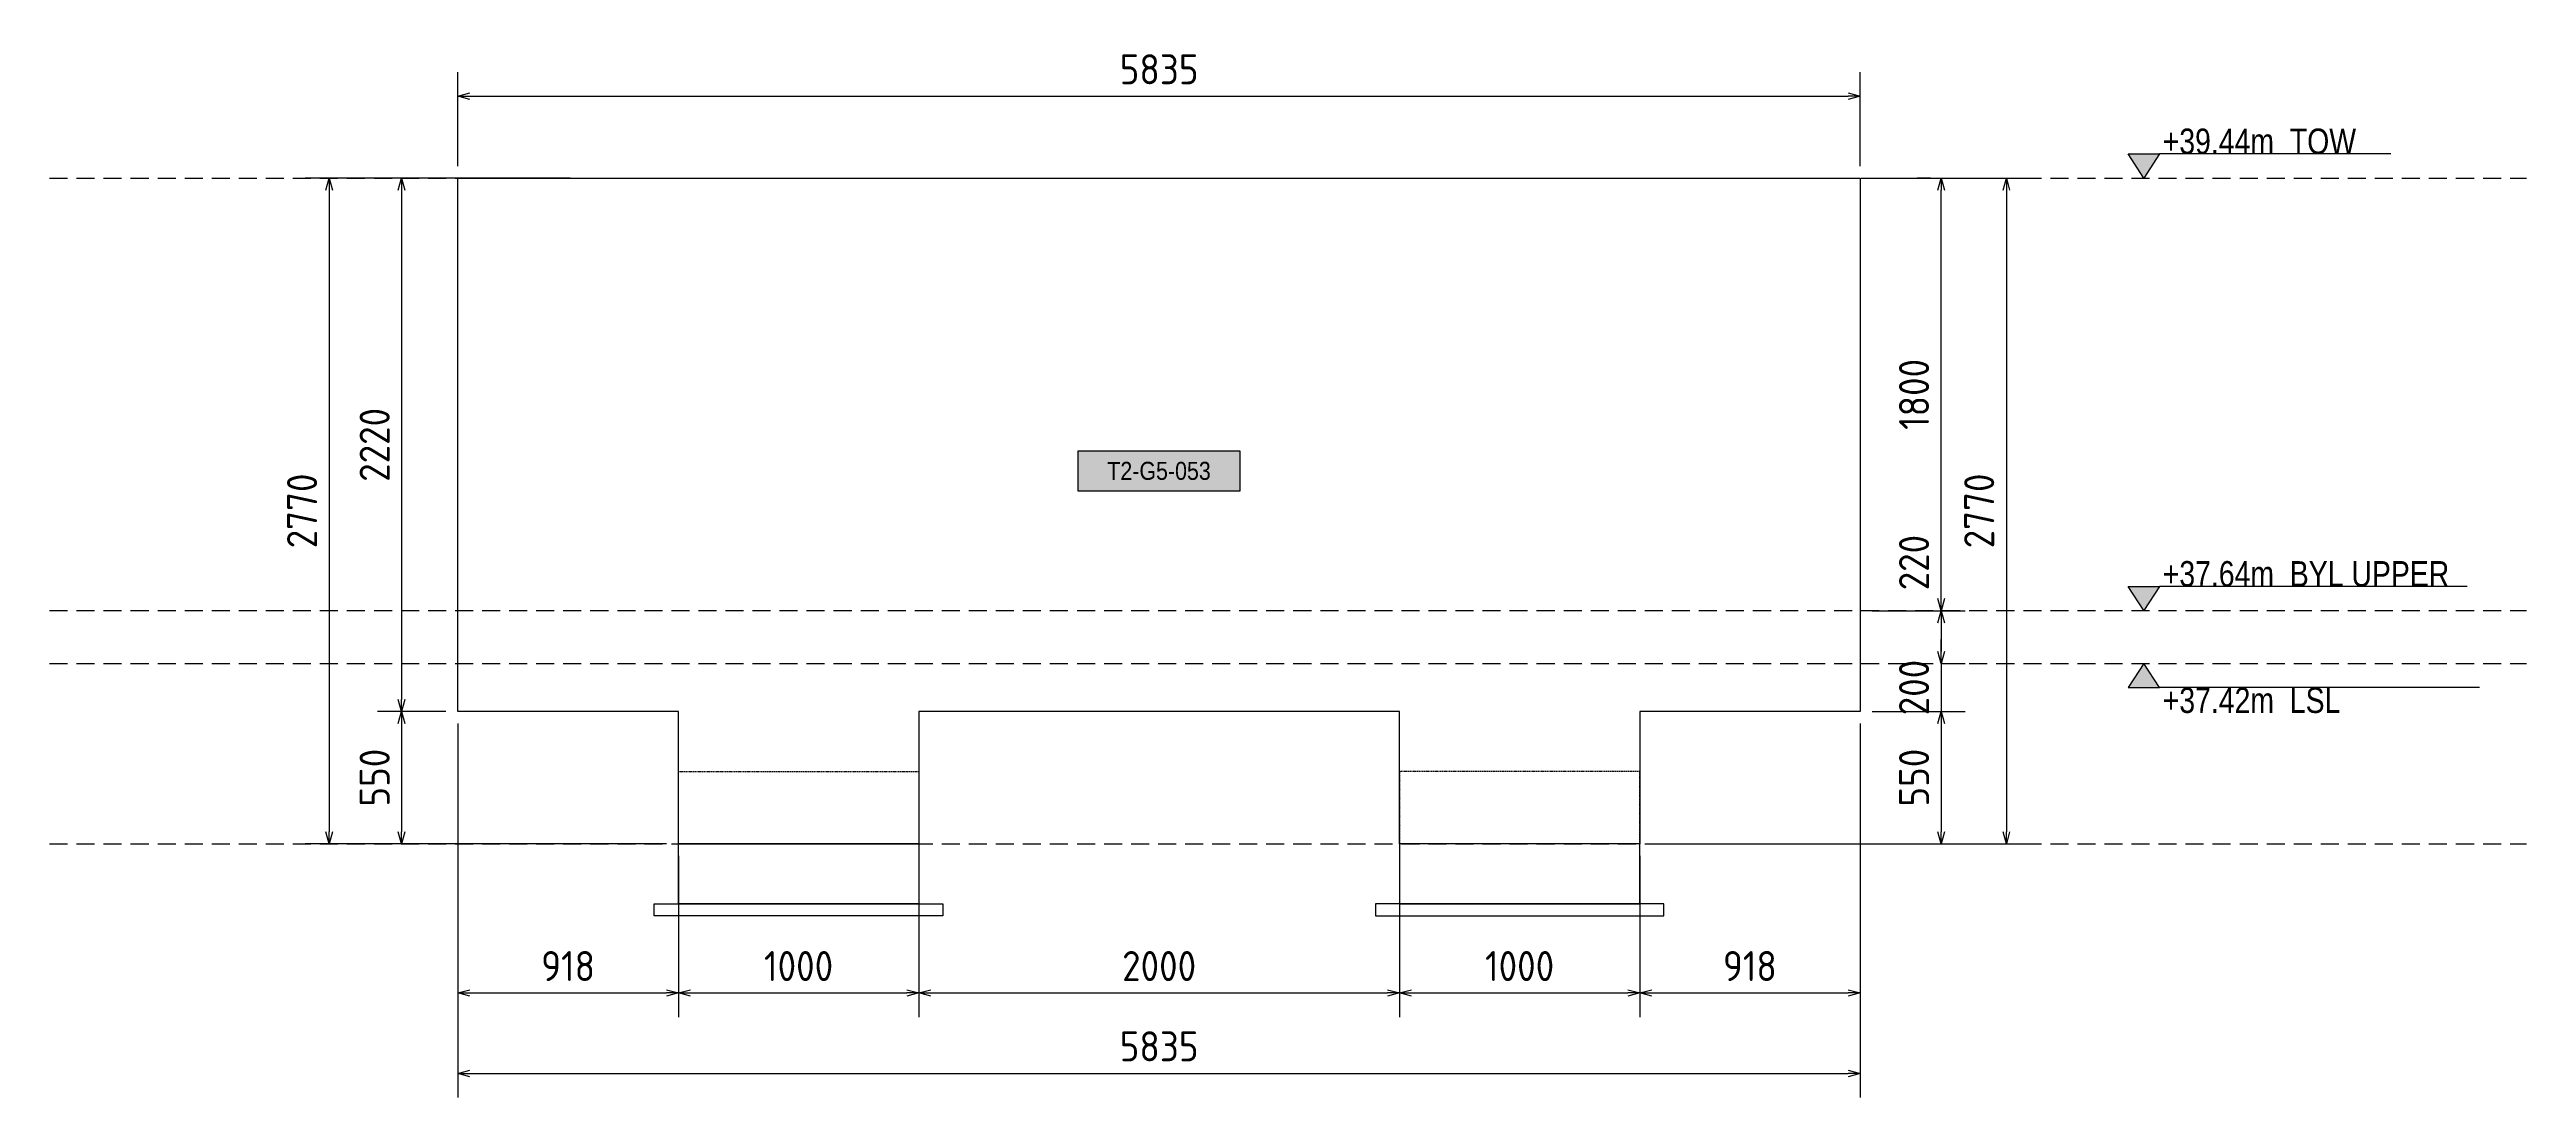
# Model space of a CAD drawing. Header units: centimetres. Extents: x -6122352 to 4157695, y -1694241 to 1947892.
# Drawn here: x 3495937 to 3506243, y 728976 to 733337 of the extents above; entities that cross this region are included whole.
import ezdxf
from ezdxf.enums import TextEntityAlignment as Align

# ---------------------------------------------------------------- set-up
doc = ezdxf.new("R2010")
doc.units = ezdxf.units.CM
doc.header["$MEASUREMENT"] = 0
doc.header["$PDMODE"] = 66
doc.header["$PDSIZE"] = 100
doc.linetypes.add('23585-XR-AR-END-SETTING OUT PLAN$0$HIDDEN', pattern=[0.375, 0.25, -0.125])
doc.linetypes.add('DASHED2', pattern=[0.375, 0.25, -0.125])
for name, color, linetype in [('00-MI-DIM', 7, 'Continuous'), ('@MI-TYPE-01', 30, 'Continuous'), ('@MI-TYPE-02', 6, 'Continuous'), ('JML-Dimension', 1, 'Continuous'), ('PANEL-TAGS', 7, 'Continuous'), ('SECTION', 130, 'Continuous')]:
    doc.layers.add(name, color=color, linetype=linetype)
doc.styles.add('PANELTAG_STYLE', font='arial.ttf')
doc.styles.add('Schueco-BEMSTIL', font='isocpeur.ttf', dxfattribs={"width": 0.9})
doc.styles.add('txt-Pisa-std', font='arial.ttf', dxfattribs={"width": 0.8})
doc.dimstyles.new('MI- JWC-TXT-2.5 MM', dxfattribs={"dimscale": 1.5, "dimtxt": 2.5, "dimasz": 1, "dimexe": 2, "dimexo": 1, "dimgap": 1, "dimtad": 1, "dimdec": 0, "dimdsep": 46, "dimtxsty": 'Schueco-BEMSTIL', "dimblk": 'OPEN30', "dimcen": 0, "dimdle": 2, "dimclrd": 140, "dimclre": 8, "dimclrt": 40, "dimadec": 0, "dimazin": 2, "dimtfac": 1, "dimtdec": 0, "dimtix": 1, "dimtmove": 2, "dimatfit": 3, "dimldrblk": 'OPEN', "dimfxl": 2, "dimlwd": -1, "dimlwe": -1, "dimarcsym": 0})

# ---------------------------------------------------------------- blocks, each defined once
blk = doc.blocks.new('*U1107')
at = {"layer": 'JML-Dimension'}
h = blk.add_hatch(color=10, dxfattribs=at)
h.dxf.hatch_style = 1
h.paths.add_polyline_path([(0, 0), (-1.54, 2.37), (1.54, 2.37)])
blk.add_line((33.03, 2.37), (1.54, 2.37), dxfattribs=at)
blk.add_lwpolyline([(0, 0), (-1.54, 2.37), (1.54, 2.37), (0, 0)], dxfattribs=at)
at = {"color": 5, "style": 'txt-Pisa-std', "width": 0.8}
blk.add_attdef('+0.0', text='', height=2.5, dxfattribs=at).set_placement((1.87, 2.37), align=Align.BOTTOM_LEFT)
blk = doc.blocks.new('*U1108')
at = {"layer": 'JML-Dimension'}
h = blk.add_hatch(color=10, dxfattribs=at)
h.dxf.hatch_style = 1
h.paths.add_polyline_path([(0, 0), (-1.54, 2.37), (1.54, 2.37)])
blk.add_line((31.81, 2.37), (1.54, 2.37), dxfattribs=at)
blk.add_lwpolyline([(0, 0), (-1.54, 2.37), (1.54, 2.37), (0, 0)], dxfattribs=at)
at = {"color": 5, "style": 'txt-Pisa-std', "width": 0.8}
blk.add_attdef('+0.0', text='', height=2.5, dxfattribs=at).set_placement((1.87, 2.37), align=Align.BOTTOM_LEFT)
blk = doc.blocks.new('*U1106')
at = {"layer": 'JML-Dimension'}
h = blk.add_hatch(color=10, dxfattribs=at)
h.dxf.hatch_style = 1
h.paths.add_polyline_path([(0, 0), (-1.54, 2.37), (1.54, 2.37)])
blk.add_line((24.31, 2.37), (1.54, 2.37), dxfattribs=at)
blk.add_lwpolyline([(0, 0), (-1.54, 2.37), (1.54, 2.37), (0, 0)], dxfattribs=at)
at = {"color": 5, "style": 'txt-Pisa-std', "width": 0.8}
blk.add_attdef('+0.0', text='', height=2.5, dxfattribs=at).set_placement((1.87, 2.37), align=Align.BOTTOM_LEFT)
blk = doc.blocks.new('_Open30')
at = {"color": 0, "linetype": 'ByBlock', "lineweight": -2}
for p, q in [((-1, 0.27), (0, 0)), ((0, 0), (-1, -0.27)), ((0, 0), (-1, 0))]:
    blk.add_line(p, q, dxfattribs=at)
blk = doc.blocks.new('*D2568')
at = {"layer": '00-MI-DIM', "color": 8, "transparency": 16777216}
for p, q in [((3497636, 732852), (3497636, 733243)), ((3503471, 732852), (3503471, 733243))]:
    blk.add_line(p, q, dxfattribs=at)
at = {"layer": '00-MI-DIM', "color": 140, "transparency": 16777216}
blk.add_line((3497686, 733143), (3503421, 733143), dxfattribs=at)
at = {"layer": 'Defpoints', "color": 0, "transparency": 16777216}
for p in [(3503471, 733143), (3497636, 732802), (3503471, 732802)]:
    blk.add_point(p, dxfattribs=at)
at = {"layer": '00-MI-DIM', "color": 140, "transparency": 16777216, "xscale": 50, "yscale": 50, "zscale": 50, "rotation": 180}
blk.add_blockref('_Open30', (3497636, 733143), dxfattribs=at)
at = {"layer": '00-MI-DIM', "color": 140, "transparency": 16777216, "xscale": 50, "yscale": 50, "zscale": 50}
blk.add_blockref('_Open30', (3503471, 733143), dxfattribs=at)
at = {"layer": '00-MI-DIM', "color": 40, "transparency": 16777216, "insert": (3500554, 733255), "char_height": 125, "attachment_point": 5, "style": 'Schueco-BEMSTIL'}
blk.add_mtext('5835', dxfattribs=at)
blk = doc.blocks.new('_Open')
at = {"color": 0, "linetype": 'ByBlock', "lineweight": -2}
for p, q in [((-1, 0.2), (0, 0)), ((-1, -0.2), (0, 0)), ((0, 0), (-1, 0))]:
    blk.add_line(p, q, dxfattribs=at)
blk = doc.blocks.new('*D2569')
at = {"layer": '00-MI-DIM', "color": 8, "transparency": 16777216}
for p, q in [((3503521, 731002), (3503908, 731002)), ((3503858, 730782), (3503908, 730782))]:
    blk.add_line(p, q, dxfattribs=at)
at = {"layer": '00-MI-DIM', "color": 140, "transparency": 16777216}
blk.add_line((3503808, 730952), (3503808, 730832), dxfattribs=at)
at = {"layer": 'Defpoints', "color": 0, "transparency": 16777216}
for p in [(3503471, 731002), (3503808, 730782), (3503808, 730782)]:
    blk.add_point(p, dxfattribs=at)
at = {"layer": '00-MI-DIM', "color": 140, "transparency": 16777216, "xscale": 50, "yscale": 50, "zscale": 50}
for p, rotation in [((3503808, 731002), 90), ((3503808, 730782), 270)]:
    blk.add_blockref('_Open30', p, dxfattribs=dict(at, rotation=rotation))
at = {"layer": '00-MI-DIM', "color": 40, "transparency": 16777216, "insert": (3503695, 731202), "char_height": 125, "attachment_point": 5, "rotation": 90, "style": 'Schueco-BEMSTIL'}
blk.add_mtext('220', dxfattribs=at)
blk = doc.blocks.new('*D2570')
at = {"layer": '00-MI-DIM', "color": 140, "transparency": 16777216}
for p, q in [((3503808, 730832), (3503808, 730882)), ((3503808, 730782), (3503808, 730582)), ((3503808, 730532), (3503808, 730482))]:
    blk.add_line(p, q, dxfattribs=at)
at = {"layer": '00-MI-DIM', "color": 8, "transparency": 16777216}
for p, q in [((3503858, 730782), (3503908, 730782)), ((3503521, 730582), (3503908, 730582))]:
    blk.add_line(p, q, dxfattribs=at)
at = {"layer": 'Defpoints', "color": 0, "transparency": 16777216}
for p in [(3503808, 730782), (3503471, 730582), (3503808, 730582)]:
    blk.add_point(p, dxfattribs=at)
at = {"layer": '00-MI-DIM', "color": 140, "transparency": 16777216, "xscale": 50, "yscale": 50, "zscale": 50}
for p, rotation in [((3503808, 730782), 270), ((3503808, 730582), 90)]:
    blk.add_blockref('_Open30', p, dxfattribs=dict(at, rotation=rotation))
at = {"layer": '00-MI-DIM', "color": 40, "transparency": 16777216, "insert": (3503695, 730682), "char_height": 125, "attachment_point": 5, "rotation": 90, "style": 'Schueco-BEMSTIL'}
blk.add_mtext('200', dxfattribs=at)
blk = doc.blocks.new('*D2571')
at = {"layer": '00-MI-DIM', "color": 8, "transparency": 16777216}
for p, q in [((3503521, 730582), (3503908, 730582)), ((3503610, 730032), (3503908, 730032))]:
    blk.add_line(p, q, dxfattribs=at)
at = {"layer": '00-MI-DIM', "color": 140, "transparency": 16777216}
blk.add_line((3503808, 730532), (3503808, 730082), dxfattribs=at)
at = {"layer": 'Defpoints', "color": 0, "transparency": 16777216}
for p in [(3503471, 730582), (3503560, 730032), (3503808, 730032)]:
    blk.add_point(p, dxfattribs=at)
at = {"layer": '00-MI-DIM', "color": 140, "transparency": 16777216, "xscale": 50, "yscale": 50, "zscale": 50}
for p, rotation in [((3503808, 730582), 90), ((3503808, 730032), 270)]:
    blk.add_blockref('_Open30', p, dxfattribs=dict(at, rotation=rotation))
at = {"layer": '00-MI-DIM', "color": 40, "transparency": 16777216, "insert": (3503695, 730307), "char_height": 125, "attachment_point": 5, "rotation": 90, "style": 'Schueco-BEMSTIL'}
blk.add_mtext('550', dxfattribs=at)
blk = doc.blocks.new('*D2572')
at = {"layer": '00-MI-DIM', "color": 8, "transparency": 16777216}
for p, q in [((3497636, 730532), (3497636, 729311)), ((3498554, 729982), (3498554, 729311))]:
    blk.add_line(p, q, dxfattribs=at)
at = {"layer": '00-MI-DIM', "color": 140, "transparency": 16777216}
blk.add_line((3497686, 729411), (3498504, 729411), dxfattribs=at)
at = {"layer": 'Defpoints', "color": 0, "transparency": 16777216}
for p in [(3497636, 730582), (3498554, 730032), (3498554, 729411)]:
    blk.add_point(p, dxfattribs=at)
at = {"layer": '00-MI-DIM', "color": 140, "transparency": 16777216, "xscale": 50, "yscale": 50, "zscale": 50, "rotation": 180}
blk.add_blockref('_Open30', (3497636, 729411), dxfattribs=at)
at = {"layer": '00-MI-DIM', "color": 140, "transparency": 16777216, "xscale": 50, "yscale": 50, "zscale": 50}
blk.add_blockref('_Open30', (3498554, 729411), dxfattribs=at)
at = {"layer": '00-MI-DIM', "color": 40, "transparency": 16777216, "insert": (3498095, 729523), "char_height": 125, "attachment_point": 5, "style": 'Schueco-BEMSTIL'}
blk.add_mtext('918', dxfattribs=at)
blk = doc.blocks.new('*D2573')
at = {"layer": '00-MI-DIM', "color": 8, "transparency": 16777216}
for p, q in [((3498554, 729732), (3498554, 729311)), ((3499554, 729732), (3499554, 729311))]:
    blk.add_line(p, q, dxfattribs=at)
at = {"layer": '00-MI-DIM', "color": 140, "transparency": 16777216}
blk.add_line((3498604, 729411), (3499504, 729411), dxfattribs=at)
at = {"layer": 'Defpoints', "color": 0, "transparency": 16777216}
for p in [(3498554, 729782), (3499554, 729782), (3499554, 729411)]:
    blk.add_point(p, dxfattribs=at)
at = {"layer": '00-MI-DIM', "color": 140, "transparency": 16777216, "xscale": 50, "yscale": 50, "zscale": 50, "rotation": 180}
blk.add_blockref('_Open30', (3498554, 729411), dxfattribs=at)
at = {"layer": '00-MI-DIM', "color": 140, "transparency": 16777216, "xscale": 50, "yscale": 50, "zscale": 50}
blk.add_blockref('_Open30', (3499554, 729411), dxfattribs=at)
at = {"layer": '00-MI-DIM', "color": 40, "transparency": 16777216, "insert": (3499054, 729523), "char_height": 125, "attachment_point": 5, "style": 'Schueco-BEMSTIL'}
blk.add_mtext('1000', dxfattribs=at)
blk = doc.blocks.new('*D2574')
at = {"layer": '00-MI-DIM', "color": 8, "transparency": 16777216}
for p, q in [((3499554, 729982), (3499554, 729311)), ((3501554, 729982), (3501554, 729311))]:
    blk.add_line(p, q, dxfattribs=at)
at = {"layer": '00-MI-DIM', "color": 140, "transparency": 16777216}
blk.add_line((3499604, 729411), (3501504, 729411), dxfattribs=at)
at = {"layer": 'Defpoints', "color": 0, "transparency": 16777216}
for p in [(3499554, 730032), (3501554, 730032), (3501554, 729411)]:
    blk.add_point(p, dxfattribs=at)
at = {"layer": '00-MI-DIM', "color": 140, "transparency": 16777216, "xscale": 50, "yscale": 50, "zscale": 50, "rotation": 180}
blk.add_blockref('_Open30', (3499554, 729411), dxfattribs=at)
at = {"layer": '00-MI-DIM', "color": 140, "transparency": 16777216, "xscale": 50, "yscale": 50, "zscale": 50}
blk.add_blockref('_Open30', (3501554, 729411), dxfattribs=at)
at = {"layer": '00-MI-DIM', "color": 40, "transparency": 16777216, "insert": (3500554, 729523), "char_height": 125, "attachment_point": 5, "style": 'Schueco-BEMSTIL'}
blk.add_mtext('2000', dxfattribs=at)
blk = doc.blocks.new('*D2575')
at = {"layer": '00-MI-DIM', "color": 8, "transparency": 16777216}
for p, q in [((3501554, 729982), (3501554, 729311)), ((3502554, 729982), (3502554, 729311))]:
    blk.add_line(p, q, dxfattribs=at)
at = {"layer": '00-MI-DIM', "color": 140, "transparency": 16777216}
blk.add_line((3501604, 729411), (3502504, 729411), dxfattribs=at)
at = {"layer": 'Defpoints', "color": 0, "transparency": 16777216}
for p in [(3501554, 730032), (3502554, 730032), (3502554, 729411)]:
    blk.add_point(p, dxfattribs=at)
at = {"layer": '00-MI-DIM', "color": 140, "transparency": 16777216, "xscale": 50, "yscale": 50, "zscale": 50, "rotation": 180}
blk.add_blockref('_Open30', (3501554, 729411), dxfattribs=at)
at = {"layer": '00-MI-DIM', "color": 140, "transparency": 16777216, "xscale": 50, "yscale": 50, "zscale": 50}
blk.add_blockref('_Open30', (3502554, 729411), dxfattribs=at)
at = {"layer": '00-MI-DIM', "color": 40, "transparency": 16777216, "insert": (3502054, 729523), "char_height": 125, "attachment_point": 5, "style": 'Schueco-BEMSTIL'}
blk.add_mtext('1000', dxfattribs=at)
blk = doc.blocks.new('*D2576')
at = {"layer": '00-MI-DIM', "color": 8, "transparency": 16777216}
for p, q in [((3503471, 730532), (3503471, 729311)), ((3502554, 729982), (3502554, 729311))]:
    blk.add_line(p, q, dxfattribs=at)
at = {"layer": '00-MI-DIM', "color": 140, "transparency": 16777216}
blk.add_line((3502604, 729411), (3503421, 729411), dxfattribs=at)
at = {"layer": 'Defpoints', "color": 0, "transparency": 16777216}
for p in [(3503471, 730582), (3502554, 730032), (3503471, 729411)]:
    blk.add_point(p, dxfattribs=at)
at = {"layer": '00-MI-DIM', "color": 140, "transparency": 16777216, "xscale": 50, "yscale": 50, "zscale": 50, "rotation": 180}
blk.add_blockref('_Open30', (3502554, 729411), dxfattribs=at)
at = {"layer": '00-MI-DIM', "color": 140, "transparency": 16777216, "xscale": 50, "yscale": 50, "zscale": 50}
blk.add_blockref('_Open30', (3503471, 729411), dxfattribs=at)
at = {"layer": '00-MI-DIM', "color": 40, "transparency": 16777216, "insert": (3503012, 729523), "char_height": 125, "attachment_point": 5, "style": 'Schueco-BEMSTIL'}
blk.add_mtext('918', dxfattribs=at)
blk = doc.blocks.new('*D2577')
at = {"layer": '00-MI-DIM', "color": 8, "transparency": 16777216}
for p, q in [((3497636, 730532), (3497636, 728976)), ((3503471, 730532), (3503471, 728976))]:
    blk.add_line(p, q, dxfattribs=at)
at = {"layer": '00-MI-DIM', "color": 140, "transparency": 16777216}
blk.add_line((3497686, 729076), (3503421, 729076), dxfattribs=at)
at = {"layer": 'Defpoints', "color": 0, "transparency": 16777216}
for p in [(3497636, 730582), (3503471, 730582), (3503471, 729076)]:
    blk.add_point(p, dxfattribs=at)
at = {"layer": '00-MI-DIM', "color": 140, "transparency": 16777216, "xscale": 50, "yscale": 50, "zscale": 50, "rotation": 180}
blk.add_blockref('_Open30', (3497636, 729076), dxfattribs=at)
at = {"layer": '00-MI-DIM', "color": 140, "transparency": 16777216, "xscale": 50, "yscale": 50, "zscale": 50}
blk.add_blockref('_Open30', (3503471, 729076), dxfattribs=at)
at = {"layer": '00-MI-DIM', "color": 40, "transparency": 16777216, "insert": (3500554, 729189), "char_height": 125, "attachment_point": 5, "style": 'Schueco-BEMSTIL'}
blk.add_mtext('5835', dxfattribs=at)
blk = doc.blocks.new('*D2578')
at = {"layer": '00-MI-DIM', "color": 8, "transparency": 16777216}
for p, q in [((3497586, 732802), (3497302, 732802)), ((3497586, 730582), (3497302, 730582))]:
    blk.add_line(p, q, dxfattribs=at)
at = {"layer": '00-MI-DIM', "color": 140, "transparency": 16777216}
blk.add_line((3497402, 732752), (3497402, 730632), dxfattribs=at)
at = {"layer": 'Defpoints', "color": 0, "transparency": 16777216}
for p in [(3497636, 732802), (3497402, 730582), (3497636, 730582)]:
    blk.add_point(p, dxfattribs=at)
at = {"layer": '00-MI-DIM', "color": 140, "transparency": 16777216, "xscale": 50, "yscale": 50, "zscale": 50}
for p, rotation in [((3497402, 732802), 90), ((3497402, 730582), 270)]:
    blk.add_blockref('_Open30', p, dxfattribs=dict(at, rotation=rotation))
at = {"layer": '00-MI-DIM', "color": 40, "transparency": 16777216, "insert": (3497290, 731692), "char_height": 125, "attachment_point": 5, "rotation": 90, "style": 'Schueco-BEMSTIL'}
blk.add_mtext('2220', dxfattribs=at)
blk = doc.blocks.new('*D2566')
at = {"layer": '00-MI-DIM', "color": 8, "transparency": 16777216}
for p, q in [((3497586, 730582), (3497302, 730582)), ((3498504, 730032), (3497302, 730032))]:
    blk.add_line(p, q, dxfattribs=at)
at = {"layer": '00-MI-DIM', "color": 140, "transparency": 16777216}
blk.add_line((3497402, 730532), (3497402, 730082), dxfattribs=at)
at = {"layer": 'Defpoints', "color": 0, "transparency": 16777216}
for p in [(3497636, 730582), (3497402, 730032), (3498554, 730032)]:
    blk.add_point(p, dxfattribs=at)
at = {"layer": '00-MI-DIM', "color": 140, "transparency": 16777216, "xscale": 50, "yscale": 50, "zscale": 50}
for p, rotation in [((3497402, 730582), 90), ((3497402, 730032), 270)]:
    blk.add_blockref('_Open30', p, dxfattribs=dict(at, rotation=rotation))
at = {"layer": '00-MI-DIM', "color": 40, "transparency": 16777216, "insert": (3497290, 730307), "char_height": 125, "attachment_point": 5, "rotation": 90, "style": 'Schueco-BEMSTIL'}
blk.add_mtext('550', dxfattribs=at)
blk = doc.blocks.new('*D2567')
at = {"layer": '00-MI-DIM', "color": 8, "transparency": 16777216}
for p, q in [((3498104, 732802), (3497001, 732802)), ((3498304, 730032), (3497001, 730032))]:
    blk.add_line(p, q, dxfattribs=at)
at = {"layer": '00-MI-DIM', "color": 140, "transparency": 16777216}
blk.add_line((3497101, 732752), (3497101, 730082), dxfattribs=at)
at = {"layer": 'Defpoints', "color": 0, "transparency": 16777216}
for p in [(3498154, 732802), (3497101, 730032), (3498354, 730032)]:
    blk.add_point(p, dxfattribs=at)
at = {"layer": '00-MI-DIM', "color": 140, "transparency": 16777216, "xscale": 50, "yscale": 50, "zscale": 50}
for p, rotation in [((3497101, 732802), 90), ((3497101, 730032), 270)]:
    blk.add_blockref('_Open30', p, dxfattribs=dict(at, rotation=rotation))
at = {"layer": '00-MI-DIM', "color": 40, "transparency": 16777216, "insert": (3496988, 731417), "char_height": 125, "attachment_point": 5, "rotation": 90, "style": 'Schueco-BEMSTIL'}
blk.add_mtext('2770', dxfattribs=at)
blk = doc.blocks.new('T1-FOOTING ELEVATION')
at = {"color": 9}
blk.add_lwpolyline([(-600, -250), (600, -250), (600, -300), (-600, -300)], close=True, dxfattribs=at)
at = {"layer": '@MI-TYPE-01', "color": 114, "linetype": '23585-XR-AR-END-SETTING OUT PLAN$0$HIDDEN', "ltscale": 20, "true_color": 0x139b48}
blk.add_lwpolyline([(-500, 0), (-500, 300), (500, 300), (500, 0)], dxfattribs=at)
at = {"layer": '@MI-TYPE-01', "color": 114, "true_color": 0x139b48}
blk.add_lwpolyline([(-500, 0), (500, 0), (500, -250), (-500, -250)], close=True, dxfattribs=at)
blk = doc.blocks.new('*D2565')
at = {"layer": '00-MI-DIM', "color": 8, "transparency": 16777216}
for p, q in [((3503763, 732802), (3503708, 732802)), ((3503521, 731002), (3503908, 731002))]:
    blk.add_line(p, q, dxfattribs=at)
at = {"layer": '00-MI-DIM', "color": 140, "transparency": 16777216}
blk.add_line((3503808, 731052), (3503808, 732752), dxfattribs=at)
at = {"layer": 'Defpoints', "color": 0, "transparency": 16777216}
for p in [(3503808, 732802), (3503813, 732802), (3503471, 731002)]:
    blk.add_point(p, dxfattribs=at)
at = {"layer": '00-MI-DIM', "color": 140, "transparency": 16777216, "xscale": 50, "yscale": 50, "zscale": 50}
for p, rotation in [((3503808, 732802), 90), ((3503808, 731002), 270)]:
    blk.add_blockref('_Open30', p, dxfattribs=dict(at, rotation=rotation))
at = {"layer": '00-MI-DIM', "color": 40, "transparency": 16777216, "insert": (3503695, 731902), "char_height": 125, "attachment_point": 5, "rotation": 90, "style": 'Schueco-BEMSTIL'}
blk.add_mtext('1800', dxfattribs=at)
blk = doc.blocks.new('*D2564')
at = {"layer": '00-MI-DIM', "color": 8, "transparency": 16777216}
for p, q in [((3503521, 732802), (3504179, 732802)), ((3502604, 730032), (3504179, 730032))]:
    blk.add_line(p, q, dxfattribs=at)
at = {"layer": '00-MI-DIM', "color": 140, "transparency": 16777216}
blk.add_line((3504079, 732752), (3504079, 730082), dxfattribs=at)
at = {"layer": 'Defpoints', "color": 0, "transparency": 16777216}
for p in [(3503471, 732802), (3502554, 730032), (3504079, 730032)]:
    blk.add_point(p, dxfattribs=at)
at = {"layer": '00-MI-DIM', "color": 140, "transparency": 16777216, "xscale": 50, "yscale": 50, "zscale": 50}
for p, rotation in [((3504079, 732802), 90), ((3504079, 730032), 270)]:
    blk.add_blockref('_Open30', p, dxfattribs=dict(at, rotation=rotation))
at = {"layer": '00-MI-DIM', "color": 40, "transparency": 16777216, "insert": (3503966, 731417), "char_height": 125, "attachment_point": 5, "rotation": 90, "style": 'Schueco-BEMSTIL'}
blk.add_mtext('2770', dxfattribs=at)
blk = doc.blocks.new('PANELTAG')
at = {"layer": 'PANEL-TAGS', "color": 1}
blk.add_lwpolyline([(-13.5, -3.3), (13.5, -3.3), (13.5, 3.3), (-13.5, 3.3)], close=True, dxfattribs=at)
at = {"layer": 'PANEL-TAGS', "color": 40, "true_color": 0xffd700}
blk.add_solid([(-13.5, -3.3), (13.5, -3.3), (-13.5, 3.3), (13.5, 3.3)], dxfattribs=at)
at = {"layer": 'PANEL-TAGS', "color": 5, "style": 'PANELTAG_STYLE', "width": 0.85}
blk.add_attdef('TAGNO', text='', height=3, dxfattribs=at).set_placement((0, 0), align=Align.MIDDLE)

msp = doc.modelspace()

# ---------------------------------------------------------------- linework, layer by layer
at = {"layer": '@MI-TYPE-02', "color": 160, "linetype": 'DASHED2', "ltscale": 300}
for points in [[(3495937.30991, 732802.26613), (3506243.06516, 732802.26613)], [(3495937.30991, 731002.26613), (3506243.06516, 731002.26613)], [(3495937.30991, 730782.26613), (3506243.06516, 730782.26613)], [(3495937.30991, 730032.26613), (3506243.06516, 730032.26613)]]:
    msp.add_lwpolyline(points, dxfattribs=at)
at = {"layer": '@MI-TYPE-02', "color": 30}
msp.add_lwpolyline([(3501553.57565, 730032.26613), (3501553.57565, 730582.26613), (3499553.57565, 730582.26613), (3499553.57565, 730032.26613), (3498553.57565, 730032.26613), (3498553.57565, 730582.26613), (3497635.98489, 730582.26613), (3497635.98489, 732802.26613), (3503471.16641, 732802.26613), (3503471.16641, 730582.26613), (3502553.57565, 730582.26613), (3502553.57565, 730032.26613)], close=True, dxfattribs=at)

# ---------------------------------------------------------------- block references
at = {"layer": '@MI-TYPE-01', "color": 30}
msp.add_blockref('T1-FOOTING ELEVATION', (3499053.57565, 730032.26613), dxfattribs=at)
at = {"layer": '@MI-TYPE-01', "color": 30, "xscale": -1}
msp.add_blockref('T1-FOOTING ELEVATION', (3502053.57565, 730032.26613), dxfattribs=at)
at = {"layer": 'PANEL-TAGS', "color": 30}
ref = msp.add_blockref('PANELTAG', (3500553.57565, 731583.86362), dxfattribs=dict(at, xscale=25, yscale=25, zscale=25))
ref.add_attrib('TAGNO', 'T2-G5-053', dxfattribs={"color": 5, "height": 75, "style": 'PANELTAG_STYLE', "width": 0.85}).set_placement((3500553.57565, 731583.86362), align=Align.MIDDLE_CENTER)
at = {"layer": 'SECTION', "color": 6}
ref = msp.add_blockref('*U1106', (3504650.50229, 732802.26613), dxfattribs=dict(at, xscale=42.30147098076819, yscale=42.30147098076819, zscale=42.30147098076819))
ref.add_attrib('+0.0', '+39.44m  TOW', (3504729.63094, 732902.52319), dxfattribs={"layer": 'JML-Dimension', "color": 5, "height": 105.7536775, "style": 'txt-Pisa-std', "width": 0.8})
ref = msp.add_blockref('*U1108', (3504650.50229, 731002.26613), dxfattribs=dict(at, xscale=42.30147098076819, yscale=42.30147098076819, zscale=42.30147098076819))
ref.add_attrib('+0.0', '+37.64m  BYL UPPER', (3504729.63094, 731102.52319), dxfattribs={"layer": 'JML-Dimension', "color": 5, "height": 105.7536775, "style": 'txt-Pisa-std', "width": 0.8})
ref = msp.add_blockref('*U1107', (3504650.50229, 730782.26613), dxfattribs=dict(at, xscale=-42.30147098076819, yscale=42.30147098076819, zscale=42.30147098076819, rotation=179.999999999842))
ref.add_attrib('+0.0', '+37.42m  LSL', (3504729.63094, 730576.25538), dxfattribs={"layer": 'JML-Dimension', "color": 5, "height": 105.7536775, "style": 'txt-Pisa-std', "width": 0.8})

# ---------------------------------------------------------------- dimensions: what is measured, and where the dimension line sits
at = {"layer": '00-MI-DIM', "color": 30}
for base, p1, p2, picture, middle in [((3503471.16641, 733142.70855), (3497635.98489, 732802.26613), (3503471.16641, 732802.26613), '*D2568', (3500553.57565, 733255.20855)), ((3498553.57565, 729410.74311), (3497635.98489, 730582.26613), (3498553.57565, 730032.26613), '*D2572', (3498094.78027, 729523.24311)), ((3503471.16641, 729076.12294), (3497635.98489, 730582.26613), (3503471.16641, 730582.26613), '*D2577', (3500553.57565, 729188.62294)), ((3503471.16641, 729410.74311), (3502553.57565, 730032.26613), (3503471.16641, 730582.26613), '*D2576', (3503012.37103, 729523.24311)), ((3501553.57565, 729410.74311), (3499553.57565, 730032.26613), (3501553.57565, 730032.26613), '*D2574', (3500553.57565, 729523.24311)), ((3502553.57565, 729410.74311), (3501553.57565, 730032.26613), (3502553.57565, 730032.26613), '*D2575', (3502053.57565, 729523.24311)), ((3499553.57565, 729410.74311), (3498553.57565, 729782.26613), (3499553.57565, 729782.26613), '*D2573', (3499053.57565, 729523.24311))]:
    dim = msp.add_linear_dim(base=base, p1=p1, p2=p2, dimstyle='MI- JWC-TXT-2.5 MM', dxfattribs=at)
    dim.commit()
    dim.dimension.update_dxf_attribs({"geometry": picture, "text_midpoint": middle})
for base, p1, p2, picture, middle in [((3497100.62402, 730032.26613), (3498154.38498, 732802.26613), (3498353.57565, 730032.26613), '*D2567', (3496988.12402, 731417.26613)), ((3497402.3928, 730582.26613), (3497635.98489, 732802.26613), (3497635.98489, 730582.26613), '*D2578', (3497289.8928, 731692.26613)), ((3504078.85786, 730032.26613), (3503471.16641, 732802.26613), (3502553.57565, 730032.26613), '*D2564', (3503966.35786, 731417.26613)), ((3503807.80919, 732802.26613), (3503471.16641, 731002.26613), (3503812.69959, 732802.26613), '*D2565', (3503695.30919, 731902.26613)), ((3503807.80919, 730582.26613), (3503807.80919, 730782.26613), (3503471.16641, 730582.26613), '*D2570', (3503695.30919, 730682.26613)), ((3497402.3928, 730032.26613), (3497635.98489, 730582.26613), (3498553.57565, 730032.26613), '*D2566', (3497289.8928, 730307.26613)), ((3503807.80919, 730032.26613), (3503471.16641, 730582.26613), (3503559.87664, 730032.26613), '*D2571', (3503695.30919, 730307.26613))]:
    dim = msp.add_linear_dim(base=base, p1=p1, p2=p2, angle=90, dimstyle='MI- JWC-TXT-2.5 MM', dxfattribs=at)
    dim.commit()
    dim.dimension.update_dxf_attribs({"geometry": picture, "text_midpoint": middle})
dim = msp.add_linear_dim(base=(3503807.80919, 730782.26613), p1=(3503471.16641, 731002.26613), p2=(3503807.80919, 730782.26613), angle=90, dimstyle='MI- JWC-TXT-2.5 MM', dxfattribs=at)
dim.commit()
dim.dimension.update_dxf_attribs({"geometry": '*D2569', "text_midpoint": (3503695.30919, 731202.30445), "dimtype": 160})

doc.saveas('drawing.dxf')
